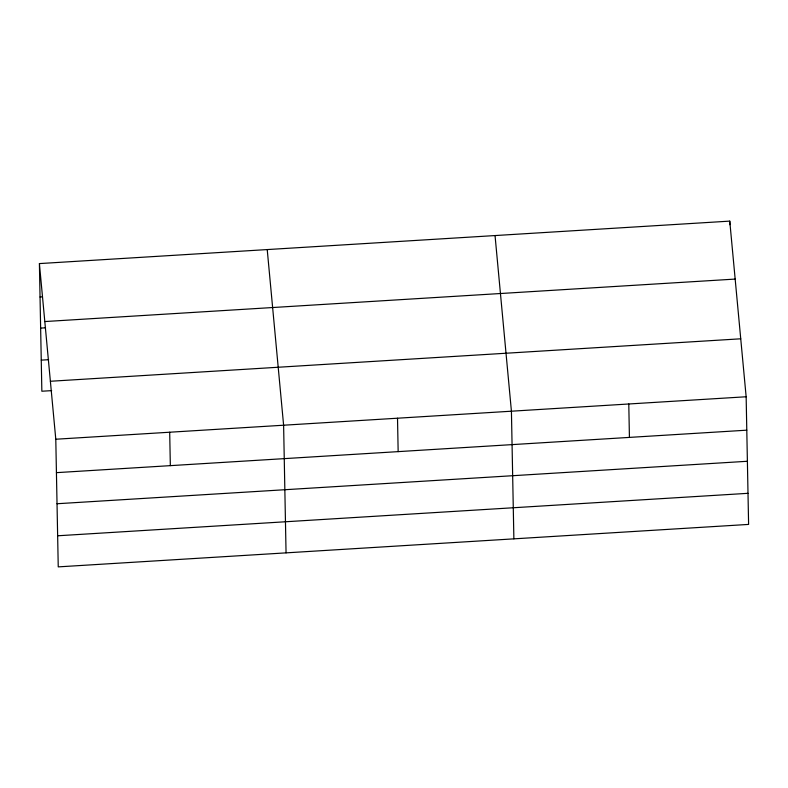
<?xml version="1.0" encoding="UTF-8"?>
<svg xmlns="http://www.w3.org/2000/svg" width="788" height="788" viewBox="0 0 788 788"><rect width="100%" height="100%" fill="white"/><g stroke="black" fill="none" stroke-linecap="round" stroke-linejoin="round"><path stroke-width="1.18" d="M39.4 263.586L729.757 221.123L746.147 396.768L748.6 524.414L58.243 566.877L55.79 439.231L39.4 263.586L41.853 391.232L51.653 390.631M40.04 297.007L42.493 296.859M44.808 321.553L735.165 279.08M40.641 328.103L45.537 327.798M41.252 360.136L48.6 359.692M50.383 381.264L740.74 338.801M55.79 439.231L746.147 396.768M56.431 472.652L746.788 430.179M57.022 503.739L747.388 461.276M57.642 535.781L747.999 493.318M495.041 235.563L511.422 411.198L513.875 538.854M267.221 249.569L283.611 425.215L286.054 552.861M729.757 221.123L729.826 224.708M628.785 403.978L629.425 437.399M397.516 418.211L398.157 451.632M169.696 432.218L170.336 465.639"/></g></svg>
